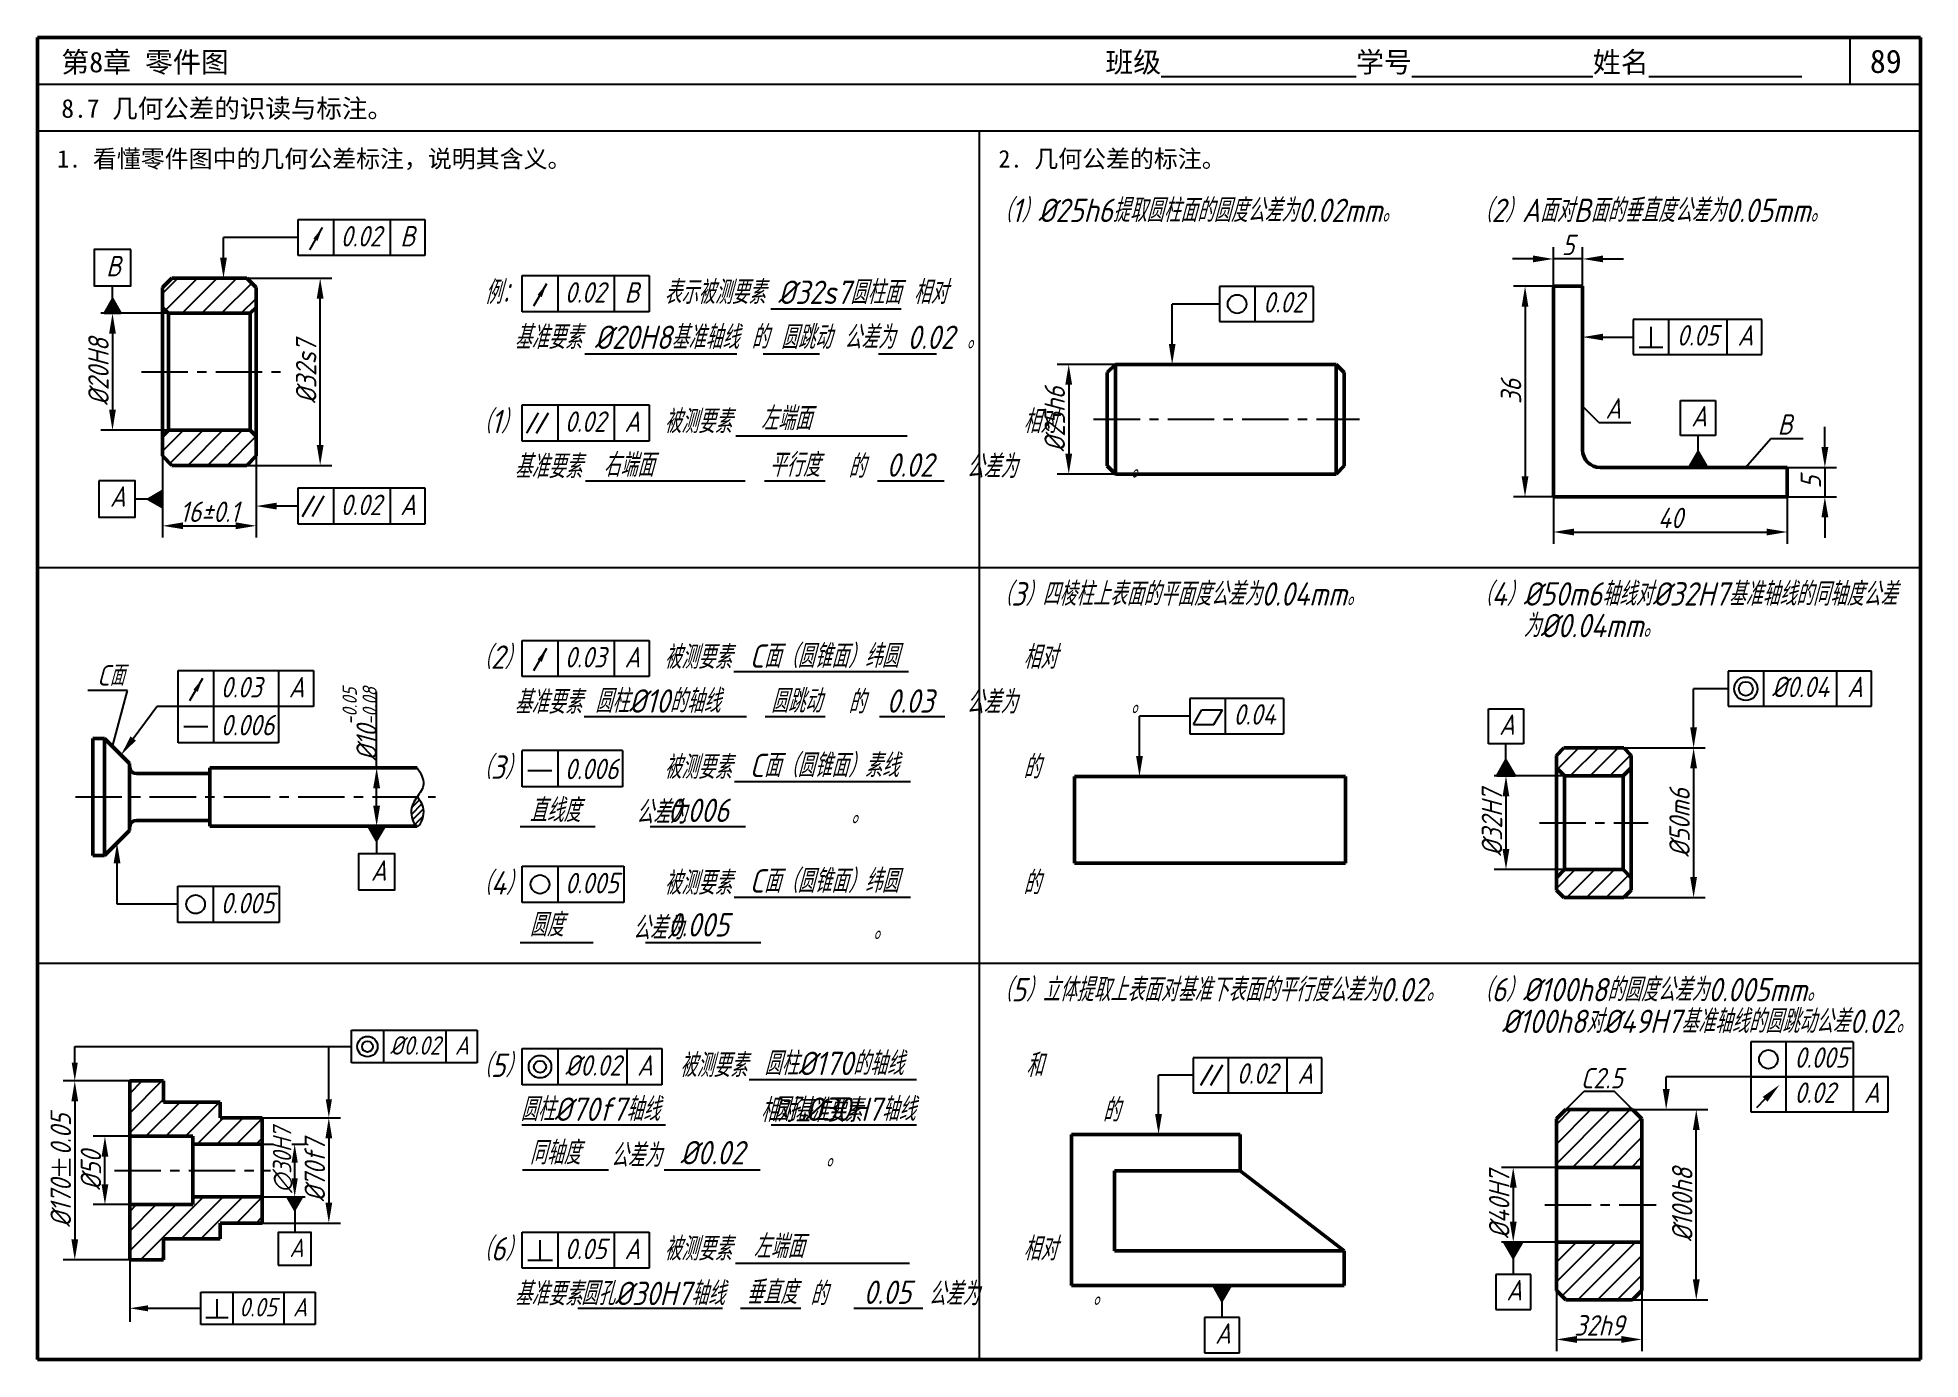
# Model space of a CAD drawing. Header units: millimetres. Extents: x 0 to 322, y 0 to 226.
import ezdxf

# ---------------------------------------------------------------- set-up
doc = ezdxf.new("R2010")
doc.units = ezdxf.units.MM
doc.header["$LTSCALE"] = 0.25
doc.header["$PDMODE"] = 33
doc.header["$PDSIZE"] = 1.5
doc.linetypes.add('CENTER', pattern=[50.8, 31.75, -6.35, 6.35, -6.35])
for name, color, linetype in [('点画线层', 7, 'CENTER'), ('答案', 1, 'Continuous'), ('细实线层', 7, 'Continuous')]:
    doc.layers.add(name, color=color, linetype=linetype)
doc.layers.add('粗实线层', color=7, linetype='Continuous', lineweight=50)
doc.styles.get("Standard").update_dxf_attribs({"font": 'gbeitc.shx', "height": 3.5, "bigfont": 'gbcbig.shx'})
doc.styles.add('宋体', font='SimSun.ttf', dxfattribs={"height": 3.5})
doc.dimstyles.new('ISO-25', dxfattribs={"dimtxt": 3.5, "dimasz": 3.5, "dimexe": 2, "dimexo": 0, "dimgap": 0.65, "dimtad": 1, "dimdec": 0, "dimdsep": 46, "dimtxsty": 'Standard', "dimcen": 0, "dimclrd": 256, "dimclre": 256, "dimclrt": 256, "dimadec": 0, "dimazin": 0, "dimtfac": 1, "dimtdec": 0, "dimtmove": 0, "dimatfit": 3, "dimfxl": 0, "dimlwd": -1, "dimlwe": -1, "dimarcsym": 0})

# ---------------------------------------------------------------- blocks, each defined once
blk = doc.blocks.new('*D0')
at = {"layer": 'Defpoints', "color": 0, "transparency": 16777216}
for p in [(184.32, 170.14), (176.35, 151.36), (184.32, 151.36)]:
    blk.add_point(p, dxfattribs=at)
at = {"layer": '细实线层', "transparency": 16777216}
for p, q in [((184.32, 170.14), (174.35, 170.14)), ((176.35, 166.64), (176.35, 154.86)), ((184.32, 151.36), (174.35, 151.36))]:
    blk.add_line(p, q, dxfattribs=at)
for points in [[(175.76, 166.64), (176.93, 166.64), (176.35, 170.14)], [(175.76, 154.86), (176.93, 154.86), (176.35, 151.36)]]:
    blk.add_solid(points, dxfattribs=at)
at = {"layer": '细实线层', "transparency": 16777216, "insert": (173.95, 160.75), "char_height": 3.5, "attachment_point": 5, "rotation": 90}
blk.add_mtext('%%c25h6', dxfattribs=at)
blk = doc.blocks.new('*D1')
at = {"layer": 'Defpoints', "color": 0, "transparency": 16777216}
for p in [(21.37, 154.47), (37.37, 154.47), (37.37, 142.53)]:
    blk.add_point(p, dxfattribs=at)
at = {"layer": '细实线层', "transparency": 16777216}
for p, q in [((21.37, 154.47), (21.37, 140.53)), ((37.37, 154.47), (37.37, 140.53)), ((24.87, 142.53), (33.87, 142.53))]:
    blk.add_line(p, q, dxfattribs=at)
for points in [[(24.87, 143.12), (24.87, 141.95), (21.37, 142.53)], [(33.87, 143.12), (33.87, 141.95), (37.37, 142.53)]]:
    blk.add_solid(points, dxfattribs=at)
at = {"layer": '细实线层', "transparency": 16777216, "insert": (29.37, 144.93), "char_height": 3.5, "attachment_point": 5}
blk.add_mtext('16%%p0.1', dxfattribs=at)
blk = doc.blocks.new('*D2')
at = {"layer": 'Defpoints', "color": 0, "transparency": 16777216}
for p in [(35.77, 184.87), (48.32, 184.87), (35.77, 152.87)]:
    blk.add_point(p, dxfattribs=at)
at = {"layer": '细实线层', "transparency": 16777216}
for p, q in [((35.77, 184.87), (50.32, 184.87)), ((48.32, 156.37), (48.32, 181.37)), ((35.77, 152.87), (50.32, 152.87))]:
    blk.add_line(p, q, dxfattribs=at)
for points in [[(47.73, 181.37), (48.9, 181.37), (48.32, 184.87)], [(47.73, 156.37), (48.9, 156.37), (48.32, 152.87)]]:
    blk.add_solid(points, dxfattribs=at)
at = {"layer": '细实线层', "transparency": 16777216, "insert": (45.92, 168.87), "char_height": 3.5, "attachment_point": 5, "rotation": 90}
blk.add_mtext('%%C32s7', dxfattribs=at)
blk = doc.blocks.new('*D3')
at = {"layer": 'Defpoints', "color": 0, "transparency": 16777216}
for p in [(22.37, 178.87), (12.8, 158.87), (22.37, 158.87)]:
    blk.add_point(p, dxfattribs=at)
at = {"layer": '细实线层', "transparency": 16777216}
for p, q in [((22.37, 178.87), (10.8, 178.87)), ((12.8, 175.37), (12.8, 162.37)), ((22.37, 158.87), (10.8, 158.87))]:
    blk.add_line(p, q, dxfattribs=at)
for points in [[(12.22, 175.37), (13.38, 175.37), (12.8, 178.87)], [(12.22, 162.37), (13.38, 162.37), (12.8, 158.87)]]:
    blk.add_solid(points, dxfattribs=at)
at = {"layer": '细实线层', "transparency": 16777216, "insert": (10.4, 168.87), "char_height": 3.5, "attachment_point": 5, "rotation": 90}
blk.add_mtext('%%C20H8', dxfattribs=at)
blk = doc.blocks.new('*D4')
at = {"transparency": 16777216}
for p, q in [((15.75, 38.15), (9.51, 38.15)), ((11.51, 29.95), (11.51, 34.65)), ((15.75, 26.45), (9.51, 26.45))]:
    blk.add_line(p, q, dxfattribs=at)
for points in [[(10.93, 34.65), (12.09, 34.65), (11.51, 38.15)], [(10.93, 29.95), (12.09, 29.95), (11.51, 26.45)]]:
    blk.add_solid(points, dxfattribs=at)
at = {"layer": 'Defpoints', "color": 0, "transparency": 16777216}
for p in [(11.51, 38.15), (15.75, 38.15), (15.75, 26.45)]:
    blk.add_point(p, dxfattribs=at)
at = {"transparency": 16777216, "insert": (9.11, 32.3), "char_height": 3.5, "attachment_point": 5, "rotation": 90}
blk.add_mtext('%%C50', dxfattribs=at)
blk = doc.blocks.new('*D5')
at = {"transparency": 16777216}
for p, q in [((15.75, 47.6), (4.35, 47.6)), ((6.35, 44.1), (6.35, 20.5)), ((15.75, 17), (4.35, 17))]:
    blk.add_line(p, q, dxfattribs=at)
for points in [[(5.77, 44.1), (6.93, 44.1), (6.35, 47.6)], [(5.77, 20.5), (6.93, 20.5), (6.35, 17)]]:
    blk.add_solid(points, dxfattribs=at)
at = {"layer": 'Defpoints', "color": 0, "transparency": 16777216}
for p in [(15.75, 47.6), (6.35, 17), (15.75, 17)]:
    blk.add_point(p, dxfattribs=at)
at = {"transparency": 16777216, "insert": (3.95, 32.3), "char_height": 3.5, "attachment_point": 5, "rotation": 90}
blk.add_mtext('%%C170{\\Ftxt|c0;\\H0.85714x;%%P}0.05', dxfattribs=at)
blk = doc.blocks.new('*D6')
at = {"transparency": 16777216}
for p, q in [((38.41, 41.3), (51.8, 41.3)), ((49.8, 37.8), (49.8, 26.8)), ((38.41, 23.3), (51.8, 23.3))]:
    blk.add_line(p, q, dxfattribs=at)
for points in [[(49.22, 37.8), (50.38, 37.8), (49.8, 41.3)], [(49.22, 26.8), (50.38, 26.8), (49.8, 23.3)]]:
    blk.add_solid(points, dxfattribs=at)
at = {"layer": 'Defpoints', "color": 0, "transparency": 16777216}
for p in [(38.41, 41.3), (38.41, 23.3), (49.8, 23.3)]:
    blk.add_point(p, dxfattribs=at)
at = {"transparency": 16777216, "insert": (47.4, 32.3), "char_height": 3.5, "attachment_point": 5, "rotation": 90}
blk.add_mtext('%%C70f7', dxfattribs=at)
blk = doc.blocks.new('*D7')
at = {"layer": 'Defpoints', "color": 0, "transparency": 16777216}
for p in [(259.24, 147.48), (299.24, 147.48), (299.24, 141.47)]:
    blk.add_point(p, dxfattribs=at)
at = {"layer": '细实线层', "transparency": 16777216}
for p, q in [((259.24, 147.48), (259.24, 139.47)), ((299.24, 147.48), (299.24, 139.47)), ((262.74, 141.47), (295.74, 141.47))]:
    blk.add_line(p, q, dxfattribs=at)
for points in [[(262.74, 142.05), (262.74, 140.89), (259.24, 141.47)], [(295.74, 142.05), (295.74, 140.89), (299.24, 141.47)]]:
    blk.add_solid(points, dxfattribs=at)
at = {"layer": '细实线层', "transparency": 16777216, "insert": (279.24, 143.87), "char_height": 3.5, "attachment_point": 5}
blk.add_mtext('40', dxfattribs=at)
blk = doc.blocks.new('*D8')
at = {"layer": 'Defpoints', "color": 0, "transparency": 16777216}
for p in [(259.24, 183.48), (254.39, 147.48), (259.24, 147.48)]:
    blk.add_point(p, dxfattribs=at)
at = {"layer": '细实线层', "transparency": 16777216}
for p, q in [((259.24, 183.48), (252.39, 183.48)), ((254.39, 179.98), (254.39, 150.98)), ((259.24, 147.48), (252.39, 147.48))]:
    blk.add_line(p, q, dxfattribs=at)
for points in [[(253.81, 179.98), (254.97, 179.98), (254.39, 183.48)], [(253.81, 150.98), (254.97, 150.98), (254.39, 147.48)]]:
    blk.add_solid(points, dxfattribs=at)
at = {"layer": '细实线层', "transparency": 16777216, "insert": (251.99, 165.48), "char_height": 3.5, "attachment_point": 5, "rotation": 90}
blk.add_mtext('36', dxfattribs=at)
blk = doc.blocks.new('*D9')
at = {"layer": 'Defpoints', "color": 0, "transparency": 16777216}
for p in [(259.24, 188.16), (259.24, 183.48), (264.24, 183.48)]:
    blk.add_point(p, dxfattribs=at)
at = {"layer": '细实线层', "transparency": 16777216}
for p, q in [((259.24, 183.48), (259.24, 190.16)), ((264.24, 183.48), (264.24, 190.16)), ((255.74, 188.16), (252.24, 188.16)), ((264.24, 188.16), (259.24, 188.16)), ((267.74, 188.16), (271.24, 188.16))]:
    blk.add_line(p, q, dxfattribs=at)
for points in [[(255.74, 188.75), (255.74, 187.58), (259.24, 188.16)], [(267.74, 188.75), (267.74, 187.58), (264.24, 188.16)]]:
    blk.add_solid(points, dxfattribs=at)
at = {"layer": '细实线层', "transparency": 16777216, "insert": (261.74, 190.56), "char_height": 3.5, "attachment_point": 5}
blk.add_mtext('5', dxfattribs=at)
blk = doc.blocks.new('*D10')
at = {"layer": 'Defpoints', "color": 0, "transparency": 16777216}
for p in [(299.24, 152.48), (299.24, 147.48), (305.67, 147.48)]:
    blk.add_point(p, dxfattribs=at)
at = {"layer": '细实线层', "transparency": 16777216}
for p, q in [((305.67, 155.98), (305.67, 159.48)), ((299.24, 152.48), (307.67, 152.48)), ((305.67, 152.48), (305.67, 147.48)), ((299.24, 147.48), (307.67, 147.48)), ((305.67, 143.98), (305.67, 140.48))]:
    blk.add_line(p, q, dxfattribs=at)
for points in [[(305.09, 155.98), (306.26, 155.98), (305.67, 152.48)], [(305.09, 143.98), (306.26, 143.98), (305.67, 147.48)]]:
    blk.add_solid(points, dxfattribs=at)
at = {"layer": '细实线层', "transparency": 16777216, "insert": (303.27, 149.98), "char_height": 3.5, "attachment_point": 5, "rotation": 90}
blk.add_mtext('5', dxfattribs=at)
blk = doc.blocks.new('*D11')
at = {"layer": 'Defpoints', "color": 0, "transparency": 16777216}
for p in [(261.15, 99.75), (251.13, 83.75), (261.15, 83.75)]:
    blk.add_point(p, dxfattribs=at)
at = {"layer": '细实线层', "transparency": 16777216}
for p, q in [((261.15, 99.75), (249.13, 99.75)), ((251.13, 96.25), (251.13, 87.25)), ((261.15, 83.75), (249.13, 83.75))]:
    blk.add_line(p, q, dxfattribs=at)
for points in [[(250.54, 96.25), (251.71, 96.25), (251.13, 99.75)], [(250.54, 87.25), (251.71, 87.25), (251.13, 83.75)]]:
    blk.add_solid(points, dxfattribs=at)
at = {"layer": '细实线层', "transparency": 16777216, "insert": (248.73, 91.75), "char_height": 3.5, "attachment_point": 5, "rotation": 90}
blk.add_mtext('%%C32H7', dxfattribs=at)
blk = doc.blocks.new('*D12')
at = {"layer": 'Defpoints', "color": 0, "transparency": 16777216}
for p in [(271.27, 104.55), (271.27, 78.95), (283.22, 78.95)]:
    blk.add_point(p, dxfattribs=at)
at = {"layer": '细实线层', "transparency": 16777216}
for p, q in [((271.27, 104.55), (285.22, 104.55)), ((283.22, 101.05), (283.22, 82.45)), ((271.27, 78.95), (285.22, 78.95))]:
    blk.add_line(p, q, dxfattribs=at)
for points in [[(282.64, 101.05), (283.8, 101.05), (283.22, 104.55)], [(282.64, 82.45), (283.8, 82.45), (283.22, 78.95)]]:
    blk.add_solid(points, dxfattribs=at)
at = {"layer": '细实线层', "transparency": 16777216, "insert": (280.82, 91.75), "char_height": 3.5, "attachment_point": 5, "rotation": 90}
blk.add_mtext('%%C50m6', dxfattribs=at)
blk = doc.blocks.new('*D13')
at = {"layer": 'Defpoints', "color": 0, "transparency": 16777216}
for p in [(260.39, 32.83), (252.37, 20.03), (260.39, 20.03)]:
    blk.add_point(p, dxfattribs=at)
at = {"layer": '细实线层', "transparency": 16777216}
for p, q in [((260.39, 32.83), (250.37, 32.83)), ((252.37, 29.33), (252.37, 23.53)), ((260.39, 20.03), (250.37, 20.03))]:
    blk.add_line(p, q, dxfattribs=at)
for points in [[(251.79, 29.33), (252.96, 29.33), (252.37, 32.83)], [(251.79, 23.53), (252.96, 23.53), (252.37, 20.03)]]:
    blk.add_solid(points, dxfattribs=at)
at = {"layer": '细实线层', "transparency": 16777216, "insert": (249.97, 26.43), "char_height": 3.5, "attachment_point": 5, "rotation": 90}
blk.add_mtext('%%C40H7', dxfattribs=at)
blk = doc.blocks.new('*D14')
at = {"layer": 'Defpoints', "color": 0, "transparency": 16777216}
for p in [(272.78, 42.7), (283.68, 42.7), (272.78, 10.16)]:
    blk.add_point(p, dxfattribs=at)
at = {"layer": '细实线层', "transparency": 16777216}
for p, q in [((272.78, 42.7), (285.68, 42.7)), ((283.68, 13.66), (283.68, 39.2)), ((272.78, 10.16), (285.68, 10.16))]:
    blk.add_line(p, q, dxfattribs=at)
for points in [[(283.09, 39.2), (284.26, 39.2), (283.68, 42.7)], [(283.09, 13.66), (284.26, 13.66), (283.68, 10.16)]]:
    blk.add_solid(points, dxfattribs=at)
at = {"layer": '细实线层', "transparency": 16777216, "insert": (281.28, 26.43), "char_height": 3.5, "attachment_point": 5, "rotation": 90}
blk.add_mtext('%%C100h8', dxfattribs=at)
blk = doc.blocks.new('*D15')
at = {"layer": 'Defpoints', "color": 0, "transparency": 16777216}
for p in [(259.75, 11.76), (274.38, 11.76), (274.38, 3.4)]:
    blk.add_point(p, dxfattribs=at)
at = {"layer": '细实线层', "transparency": 16777216}
for p, q in [((259.75, 11.76), (259.75, 1.4)), ((274.38, 11.76), (274.38, 1.4)), ((263.25, 3.4), (270.88, 3.4))]:
    blk.add_line(p, q, dxfattribs=at)
for points in [[(263.25, 3.99), (263.25, 2.82), (259.75, 3.4)], [(270.88, 3.99), (270.88, 2.82), (274.38, 3.4)]]:
    blk.add_solid(points, dxfattribs=at)
at = {"layer": '细实线层', "transparency": 16777216, "insert": (267.07, 5.8), "char_height": 3.5, "attachment_point": 5}
blk.add_mtext('32h9', dxfattribs=at)

msp = doc.modelspace()

# ---------------------------------------------------------------- hatches: boundary and pattern name
h = msp.add_hatch()
h.set_pattern_fill('ANSI31', color=256, scale=0.75, style=0)
h.set_pattern_definition([(45, (-36.336, 367.0172), (-1.683798, 1.683798), [])])
h.paths.add_polyline_path([(22.97, 184.87), (21.37, 183.27), (21.37, 179.87), (22.37, 178.87), (36.37, 178.87), (37.37, 179.87), (37.37, 183.27), (35.77, 184.87)])
h.paths.add_polyline_path([(22.37, 158.87), (21.37, 157.87), (21.37, 154.47), (22.97, 152.87), (35.77, 152.87), (37.37, 154.47), (37.37, 157.87), (36.37, 158.87)])
h = msp.add_hatch()
h.set_pattern_fill('ANSI31', color=256, scale=0.25, style=0)
h.set_pattern_definition([(45, (-20.20245, 360.38386), (-0.561266, 0.561266), [])])
edge = h.paths.add_edge_path()
edge.add_spline(control_points=[(64.91, 96.16), (64.34, 95.34), (63.39, 93.94), (64.93, 89.79), (66.61, 94.03), (65.48, 95.45), (64.91, 96.16)], knot_values=[5.450784, 5.450784, 5.450784, 5.450784, 8.337058, 10.857515, 13.606931, 16.343337, 16.343337, 16.343337, 16.343337], degree=3, periodic=0)
at = {"layer": '答案'}
h = msp.add_hatch(color=256, dxfattribs=at)
h.dxf.hatch_style = 1
h.paths.add_polyline_path([(285.58, 152.48), (282.4, 152.48), (283.99, 155.23)])
h = msp.add_hatch(color=256, dxfattribs=at)
h.dxf.hatch_style = 1
h.paths.add_polyline_path([(252.71, 99.75), (249.54, 99.75), (251.13, 102.5)])
h = msp.add_hatch(color=256, dxfattribs=at)
h.dxf.hatch_style = 1
h.paths.add_polyline_path([(253.96, 20.03), (250.78, 20.03), (252.37, 17.28)])
h = msp.add_hatch(color=256, dxfattribs=at)
h.dxf.hatch_style = 1
h.paths.add_polyline_path([(204.15, 12.63), (200.97, 12.63), (202.56, 9.88)])
at = {"layer": '细实线层'}
for points in [[(11.35, 178.87), (14.25, 178.87), (12.8, 181.38)], [(21.37, 145.65), (21.37, 148.56), (18.86, 147.1)], [(59.43, 91.16), (56.52, 91.16), (57.98, 88.64)], [(45.27, 27.8), (42.65, 27.8), (43.96, 25.53)]]:
    msp.add_hatch(color=256, dxfattribs=at).paths.add_polyline_path(points)
h = msp.add_hatch(dxfattribs=at)
h.set_pattern_fill('ANSI31', color=256, scale=0.75, style=0)
h.set_pattern_definition([(45, (-29.4629, 363.8073), (-1.683798, 1.683798), [])])
h.paths.add_polyline_path([(261.03, 104.55), (259.75, 103.27), (259.75, 101.15), (261.15, 99.75), (271.15, 99.75), (272.55, 101.15), (272.55, 103.27), (271.27, 104.55)])
h.paths.add_polyline_path([(261.15, 83.75), (259.75, 82.35), (259.75, 80.23), (261.03, 78.95), (271.27, 78.95), (272.55, 80.23), (272.55, 82.35), (271.15, 83.75)])
h = msp.add_hatch(dxfattribs=at)
h.set_pattern_fill('ANSI31', color=256, scale=0.75, style=0)
h.set_pattern_definition([(45, (-1, -1.5824), (-1.6838, 1.6838), [])])
h.paths.add_polyline_path([(31.22, 44), (21.51, 44), (21.51, 47.6), (15.75, 47.6), (15.75, 38.15), (26.55, 38.15), (26.55, 36.8), (38.41, 36.8), (38.41, 41.3), (31.22, 41.3)])
h.paths.add_polyline_path([(38.41, 27.8), (26.55, 27.8), (26.55, 26.45), (15.75, 26.45), (15.75, 17), (21.51, 17), (21.51, 20.6), (31.22, 20.6), (31.22, 23.3), (38.41, 23.3)])
h = msp.add_hatch(dxfattribs=at)
h.set_pattern_fill('ANSI31', color=256, scale=0.75, style=0)
h.set_pattern_definition([(45, (-22.1162, 361.1162), (-1.683798, 1.683798), [])])
h.paths.add_polyline_path([(274.38, 32.83), (274.38, 41.1), (272.78, 42.7), (261.35, 42.7), (259.75, 41.1), (259.75, 32.83)])
h.paths.add_polyline_path([(272.78, 10.16), (274.38, 11.76), (274.38, 20.03), (259.75, 20.03), (259.75, 11.76), (261.35, 10.16)])

# ---------------------------------------------------------------- linework, layer by layer
at = {"lineweight": 50}
for p, q in [((322, 226), (0, 226)), ((0, 226), (0, 0)), ((322, 0), (322, 226)), ((0, 0), (322, 0))]:
    msp.add_line(p, q, dxfattribs=at)
for p, q in [((310, 218), (310, 226)), ((322, 218), (0, 218)), ((322, 210), (0, 210)), ((161, 210), (161, 0)), ((46.53, 189.74), (48.73, 193.56)), ((84.88, 180.15), (87.09, 183.96)), ((125.42, 179.65), (147.71, 179.65)), ((93.6, 171.93), (119.56, 171.93)), ((124.07, 171.93), (133.7, 171.93)), ((143.83, 171.93), (153.75, 171.93)), ((83.66, 158.37), (85.68, 161.87)), ((85.34, 158.37), (87.36, 161.87)), ((119.39, 157.92), (148.73, 157.92)), ((93.71, 150.21), (121, 150.21)), ((124.29, 150.21), (134.7, 150.21)), ((143.65, 150.21), (155.02, 150.21)), ((45.31, 144.14), (47.33, 147.64)), ((46.99, 144.14), (49.01, 147.64)), ((322, 135.33), (0, 135.33)), ((84.88, 117.76), (87.09, 121.58)), ((26.04, 112.64), (28.24, 116.46)), ((119.06, 117.63), (148.96, 117.63)), ((15.37, 114.37), (8.6, 114.37)), ((12.82, 104.78), (15.37, 114.37)), ((57.98, 101.16), (57.98, 114.16)), ((16.35, 106.16), (20.41, 111.62)), ((24.03, 111.62), (20.41, 111.62)), ((93.49, 109.92), (121.23, 109.92)), ((124.4, 109.92), (134.71, 109.92)), ((143.98, 109.92), (155.15, 109.92)), ((25.01, 108.21), (29.1, 108.21)), ((83.86, 100.71), (87.95, 100.71)), ((57.98, 94.66), (57.98, 97.66)), ((119.17, 98.8), (149.3, 98.8)), ((82.51, 91.09), (95.36, 91.09)), ((104.74, 91.09), (121.06, 91.09)), ((13.58, 77.81), (13.58, 84.79)), ((119.13, 79.01), (149.31, 79.01)), ((82.51, 71.3), (95.03, 71.3)), ((103.98, 71.3), (123.66, 71.3)), ((322, 67.67), (0, 67.67)), ((6.35, 50.75), (6.35, 53.48)), ((6.35, 53.48), (53.67, 53.48)), ((49.8, 44.45), (49.8, 53.48)), ((121.67, 47.83), (150.31, 47.83)), ((82.83, 40.12), (107.4, 40.12)), ((125.43, 40.12), (150.31, 40.12)), ((38.41, 36.8), (40.36, 36.8)), ((43.48, 36.8), (45.76, 36.8)), ((43.96, 30.95), (43.96, 33.65)), ((82.92, 32.41), (97.61, 32.41)), ((107.18, 32.41), (123.55, 32.41)), ((38.41, 27.8), (45.76, 27.8)), ((15.75, 17), (15.75, 6.42)), ((119.34, 16.45), (149.1, 16.45)), ((18.9, 8.73), (27.93, 8.73)), ((92.38, 8.74), (117.13, 8.74)), ((120.23, 8.74), (130.52, 8.74)), ((139.59, 8.74), (151.42, 8.74))]:
    msp.add_line(p, q)
msp.add_spline([(64.91, 101.16), (65.99, 98.33), (64.91, 96.16), (63.89, 93.46), (64.91, 91.16), (66.04, 93.66), (64.91, 96.16)], degree=3)
for points in [[(15.88, 106.51), (16.81, 105.81), (14.26, 103.35)], [(57.39, 97.66), (58.56, 97.66), (57.98, 101.16)], [(57.39, 94.66), (58.56, 94.66), (57.98, 91.16)], [(12.99, 84.79), (14.16, 84.79), (13.58, 88.29)], [(5.82, 50.75), (6.87, 50.75), (6.35, 47.6)], [(49.28, 44.45), (50.33, 44.45), (49.8, 41.3)], [(43.44, 33.65), (44.49, 33.65), (43.96, 36.8)], [(43.44, 30.95), (44.49, 30.95), (43.96, 27.8)], [(18.9, 9.25), (18.9, 8.2), (15.75, 8.73)]]:
    msp.add_solid(points)
at = {"layer": '点画线层'}
for p, q in [((17.75, 168.87), (41.91, 168.87)), ((180.61, 160.75), (226.09, 160.75)), ((6.45, 96.16), (68.05, 96.16)), ((256.86, 91.75), (275.45, 91.75)), ((13.15, 32.3), (39.82, 32.3)), ((257.78, 26.43), (276.84, 26.43))]:
    msp.add_line(p, q, dxfattribs=at)
at = {"layer": '答案', "color": 1}
for p, q in [((194.04, 173.64), (194.04, 180.45)), ((267.74, 174.8), (272.91, 174.8)), ((283.22, 108.05), (283.22, 114.67)), ((188.45, 103.16), (188.45, 109.98)), ((191.71, 41.96), (191.71, 48.58)), ((278.53, 46.2), (278.53, 48.3)), ((295.43, 44.46), (293.95, 42.98))]:
    msp.add_line(p, q, dxfattribs=at)
at = {"layer": '答案'}
for p, q in [((202.15, 180.45), (194.04, 180.45)), ((218.15, 183.45), (202.15, 183.45)), ((202.15, 183.45), (202.15, 177.45)), ((208.15, 183.45), (208.15, 177.45)), ((218.15, 183.45), (218.15, 177.45)), ((202.15, 177.45), (218.15, 177.45)), ((294.91, 177.8), (272.91, 177.8)), ((272.91, 177.8), (272.91, 171.8)), ((278.91, 177.8), (278.91, 171.8)), ((288.91, 177.8), (288.91, 171.8)), ((294.91, 171.8), (294.91, 177.8)), ((275.91, 176.55), (275.91, 173.05)), ((272.91, 171.8), (294.91, 171.8)), ((273.89, 173.05), (277.93, 173.05)), ((280.99, 163.98), (286.99, 163.98)), ((280.99, 157.98), (280.99, 163.98)), ((286.99, 163.98), (286.99, 157.98)), ((286.99, 157.98), (280.99, 157.98)), ((283.99, 155.23), (283.99, 157.98)), ((282.4, 152.48), (283.99, 155.23)), ((283.99, 155.23), (285.58, 152.48)), ((282.4, 152.48), (285.58, 152.48)), ((313.65, 117.67), (289.15, 117.67)), ((289.15, 117.67), (289.15, 111.67)), ((295.15, 117.67), (295.15, 111.67)), ((307.65, 117.67), (307.65, 111.67)), ((313.65, 111.67), (313.65, 117.67)), ((213.08, 112.98), (197.08, 112.98)), ((197.08, 112.98), (197.08, 106.98)), ((203.08, 112.98), (203.08, 106.98)), ((213.08, 112.98), (213.08, 106.98)), ((289.15, 114.67), (283.22, 114.67)), ((197.08, 109.98), (188.45, 109.98)), ((197.67, 108.57), (199.12, 111.07)), ((199.12, 111.07), (202.62, 111.07)), ((201.17, 108.57), (202.62, 111.07)), ((248.13, 111.25), (254.13, 111.25)), ((248.13, 105.25), (248.13, 111.25)), ((254.13, 111.25), (254.13, 105.25)), ((289.15, 111.67), (313.65, 111.67)), ((197.08, 106.98), (213.08, 106.98)), ((197.67, 108.57), (201.17, 108.57)), ((254.13, 105.25), (248.13, 105.25)), ((251.13, 102.5), (251.13, 105.25)), ((249.54, 99.75), (251.13, 102.5)), ((251.13, 102.5), (252.71, 99.75)), ((249.54, 99.75), (252.71, 99.75)), ((219.64, 51.58), (197.64, 51.58)), ((197.64, 51.58), (197.64, 45.58)), ((203.64, 51.58), (203.64, 45.58)), ((213.64, 51.58), (213.64, 45.58)), ((219.64, 45.58), (219.64, 51.58)), ((310.52, 54.3), (293.02, 54.3)), ((293.02, 54.3), (293.02, 48.3)), ((299.02, 54.3), (299.02, 48.3)), ((310.52, 54.3), (310.52, 48.3)), ((197.64, 48.58), (191.71, 48.58)), ((200.93, 50.33), (198.91, 46.83)), ((202.63, 50.33), (200.61, 46.83)), ((197.64, 45.58), (219.64, 45.58)), ((293.02, 48.3), (278.53, 48.3)), ((293.02, 48.3), (310.52, 48.3)), ((316.52, 48.3), (293.02, 48.3)), ((293.02, 48.3), (293.02, 42.3)), ((299.02, 48.3), (299.02, 42.3)), ((310.52, 48.3), (310.52, 42.3)), ((316.52, 42.3), (316.52, 48.3)), ((293.02, 42.3), (316.52, 42.3)), ((250.78, 20.03), (252.37, 17.28)), ((250.78, 20.03), (253.96, 20.03)), ((252.37, 17.28), (253.96, 20.03)), ((252.37, 17.28), (252.37, 14.53)), ((255.37, 14.53), (249.37, 14.53)), ((249.37, 14.53), (249.37, 8.53)), ((255.37, 8.53), (255.37, 14.53)), ((200.97, 12.63), (202.56, 9.88)), ((200.97, 12.63), (204.15, 12.63)), ((202.56, 9.88), (204.15, 12.63)), ((202.56, 9.88), (202.56, 7.13)), ((205.56, 7.13), (199.56, 7.13)), ((199.56, 7.13), (199.56, 1.13)), ((205.56, 1.13), (205.56, 7.13)), ((249.37, 8.53), (255.37, 8.53)), ((199.56, 1.13), (205.56, 1.13))]:
    msp.add_line(p, q, dxfattribs=at)
for centre, radius in [((205.15, 180.45), 1.6), ((292.15, 114.67), 2), ((292.15, 114.67), 1.2), ((296.02, 51.3), 1.6)]:
    msp.add_circle(centre, radius, dxfattribs=at)
at = {"layer": '答案', "color": 1}
for points in [[(267.74, 174.22), (264.24, 174.8), (267.74, 175.38)], [(194.62, 173.64), (194.04, 170.14), (193.46, 173.64)], [(283.8, 108.05), (283.22, 104.55), (282.64, 108.05)], [(189.03, 103.16), (188.45, 99.66), (187.86, 103.16)], [(279.12, 46.2), (278.53, 42.7), (277.95, 46.2)], [(295.02, 44.87), (297.91, 46.93), (295.85, 44.05)], [(192.29, 41.96), (191.71, 38.46), (191.12, 41.96)]]:
    msp.add_solid(points, dxfattribs=at)
at = {"layer": '粗实线层'}
for p, q in [((21.37, 183.27), (22.97, 184.87)), ((35.77, 184.87), (22.97, 184.87)), ((35.77, 184.87), (37.37, 183.27)), ((21.37, 183.27), (21.37, 154.47)), ((37.37, 154.47), (37.37, 183.27)), ((259.24, 183.48), (259.24, 147.48)), ((259.24, 183.48), (264.24, 183.48)), ((264.24, 183.48), (264.24, 155.48)), ((21.37, 179.87), (22.37, 178.87)), ((22.37, 178.87), (36.37, 178.87)), ((22.37, 178.87), (22.37, 158.87)), ((37.37, 179.87), (36.37, 178.87)), ((36.37, 178.87), (36.37, 158.87)), ((182.92, 168.74), (184.32, 170.14)), ((182.92, 168.74), (182.92, 152.76)), ((184.32, 170.14), (222.06, 170.14)), ((184.32, 170.14), (184.32, 151.36)), ((222.06, 170.14), (223.46, 168.74)), ((222.06, 170.14), (222.06, 151.36)), ((223.46, 168.74), (223.46, 152.76)), ((22.37, 158.87), (21.37, 157.87)), ((22.37, 158.87), (36.37, 158.87)), ((36.37, 158.87), (37.37, 157.87)), ((22.97, 152.87), (21.37, 154.47)), ((22.97, 152.87), (35.77, 152.87)), ((35.77, 152.87), (37.37, 154.47)), ((182.92, 152.76), (184.32, 151.36)), ((184.32, 151.36), (222.06, 151.36)), ((222.06, 151.36), (223.46, 152.76)), ((267.24, 152.48), (299.24, 152.48)), ((299.24, 147.48), (299.24, 152.48)), ((259.24, 147.48), (299.24, 147.48)), ((9.45, 86.16), (9.45, 106.16)), ((9.45, 106.16), (11.45, 106.16)), ((11.45, 106.16), (11.45, 86.16)), ((11.45, 106.16), (15.71, 101.9)), ((259.75, 103.27), (261.03, 104.55)), ((259.75, 103.27), (259.75, 80.23)), ((271.27, 104.55), (261.03, 104.55)), ((271.27, 104.55), (272.55, 103.27)), ((272.55, 80.23), (272.55, 103.27)), ((15.71, 101.9), (15.71, 90.41)), ((16.96, 100.16), (29.45, 100.16)), ((29.45, 101.16), (64.91, 101.16)), ((29.45, 101.16), (29.45, 91.16)), ((259.75, 101.15), (261.15, 99.75)), ((272.55, 101.15), (271.15, 99.75)), ((177.31, 99.66), (223.69, 99.66)), ((177.31, 84.84), (177.31, 99.66)), ((223.69, 99.66), (223.69, 84.84)), ((261.15, 99.75), (271.15, 99.75)), ((261.15, 99.75), (261.15, 83.75)), ((271.15, 99.75), (271.15, 83.75)), ((11.45, 86.16), (15.71, 90.41)), ((16.96, 92.16), (29.45, 92.16)), ((29.45, 91.16), (64.91, 91.16)), ((11.45, 86.16), (9.45, 86.16)), ((223.69, 84.84), (177.31, 84.84)), ((261.15, 83.75), (259.75, 82.35)), ((261.15, 83.75), (271.15, 83.75)), ((271.15, 83.75), (272.55, 82.35)), ((261.03, 78.95), (259.75, 80.23)), ((261.03, 78.95), (271.27, 78.95)), ((271.27, 78.95), (272.55, 80.23)), ((15.75, 17), (15.75, 47.6)), ((15.75, 47.6), (21.51, 47.6)), ((21.51, 44), (21.51, 47.6)), ((21.51, 44), (31.22, 44)), ((31.22, 41.3), (31.22, 44)), ((259.75, 41.1), (261.35, 42.7)), ((272.78, 42.7), (261.35, 42.7)), ((272.78, 42.7), (274.38, 41.1)), ((31.22, 41.3), (38.41, 41.3)), ((38.41, 23.3), (38.41, 41.3)), ((259.75, 41.1), (259.75, 11.76)), ((274.38, 11.76), (274.38, 41.1)), ((15.75, 38.15), (26.55, 38.15)), ((26.55, 26.45), (26.55, 38.15)), ((26.55, 36.8), (38.41, 36.8)), ((205.66, 38.46), (176.83, 38.46)), ((176.83, 38.46), (176.83, 12.63)), ((205.66, 32.24), (205.66, 38.46)), ((184.18, 18.56), (184.18, 32.24)), ((184.18, 32.24), (205.66, 32.24)), ((205.66, 32.24), (223.46, 18.56)), ((259.75, 32.83), (274.38, 32.83)), ((15.75, 26.45), (26.55, 26.45)), ((26.55, 27.8), (38.41, 27.8)), ((31.22, 23.3), (38.41, 23.3)), ((31.22, 20.6), (31.22, 23.3)), ((21.51, 17), (21.51, 20.6)), ((21.51, 20.6), (31.22, 20.6)), ((259.75, 20.03), (274.38, 20.03)), ((15.75, 17), (21.51, 17)), ((223.46, 18.56), (184.18, 18.56)), ((223.46, 12.63), (223.46, 18.56)), ((176.83, 12.63), (223.46, 12.63)), ((259.75, 11.76), (261.35, 10.16)), ((272.78, 10.16), (261.35, 10.16)), ((274.38, 11.76), (272.78, 10.16))]:
    msp.add_line(p, q, dxfattribs=at)
for centre, radius, start, end in [((267.24, 155.48), 3, 180, 270), ((16.96, 101.41), 1.25, 180, 270), ((16.96, 90.91), 1.25, 90, 180)]:
    msp.add_arc(centre, radius, start, end, dxfattribs=at)
at = {"layer": '细实线层'}
for p, q in [((44.53, 188.73), (44.53, 194.92)), ((44.53, 194.92), (66.24, 194.92)), ((50.65, 188.73), (50.65, 194.92)), ((60.27, 194.92), (60.27, 188.73)), ((66.24, 194.92), (66.24, 188.73)), ((31.78, 188.07), (31.78, 191.82)), ((44.53, 191.82), (31.78, 191.82)), ((66.24, 188.73), (44.53, 188.73)), ((12.8, 181.38), (12.8, 183.57)), ((82.88, 179.13), (82.88, 185.32)), ((82.88, 185.32), (104.59, 185.32)), ((89, 179.13), (89, 185.32)), ((98.62, 185.32), (98.62, 179.13)), ((104.59, 185.32), (104.59, 179.13)), ((12.8, 181.38), (11.35, 178.87)), ((12.8, 181.38), (14.25, 178.87)), ((11.35, 178.87), (14.25, 178.87)), ((104.59, 179.13), (82.88, 179.13)), ((82.88, 157.03), (82.88, 163.23)), ((82.88, 163.23), (104.59, 163.23)), ((89, 157.03), (89, 163.23)), ((98.62, 163.23), (98.62, 157.03)), ((104.59, 163.23), (104.59, 157.03)), ((267.01, 160.21), (264.24, 162.98)), ((267.01, 160.21), (272.51, 160.21)), ((104.59, 157.03), (82.88, 157.03)), ((292.08, 152.48), (296.45, 157.47)), ((296.45, 157.47), (301.95, 157.47)), ((18.86, 147.1), (21.37, 148.56)), ((44.53, 142.8), (44.53, 149)), ((44.53, 149), (66.24, 149)), ((50.65, 142.8), (50.65, 149)), ((60.27, 149), (60.27, 142.8)), ((66.24, 149), (66.24, 142.8)), ((18.86, 147.1), (16.67, 147.1)), ((18.86, 147.1), (21.37, 145.65)), ((44.53, 145.9), (40.87, 145.9)), ((66.24, 142.8), (44.53, 142.8)), ((82.88, 116.75), (82.88, 122.94)), ((82.88, 122.94), (104.59, 122.94)), ((89, 116.75), (89, 122.94)), ((98.62, 122.94), (98.62, 116.75)), ((104.59, 122.94), (104.59, 116.75)), ((24.03, 105.42), (24.03, 117.81)), ((24.03, 117.81), (47.15, 117.81)), ((30.16, 105.42), (30.16, 117.81)), ((41.18, 117.81), (41.18, 105.42)), ((47.15, 117.81), (47.15, 111.62)), ((104.59, 116.75), (82.88, 116.75)), ((47.15, 111.62), (24.03, 111.62)), ((41.18, 105.42), (24.03, 105.42)), ((82.88, 97.92), (82.88, 104.11)), ((100.03, 104.11), (82.88, 104.11)), ((89, 97.92), (89, 104.11)), ((100.03, 104.11), (100.03, 97.92)), ((100.03, 97.92), (82.88, 97.92)), ((57.98, 88.64), (56.52, 91.16)), ((57.98, 88.64), (59.43, 91.16)), ((57.98, 88.64), (57.98, 86.45)), ((82.88, 78.12), (82.88, 84.32)), ((82.88, 84.32), (100.23, 84.32)), ((89, 78.12), (89, 84.32)), ((100.23, 84.32), (100.23, 78.12)), ((23.97, 74.71), (23.97, 80.9)), ((23.97, 80.9), (41.32, 80.9)), ((30.1, 74.71), (30.1, 80.9)), ((41.32, 80.9), (41.32, 74.71)), ((23.97, 77.81), (13.58, 77.81)), ((100.23, 78.12), (82.88, 78.12)), ((41.32, 74.71), (23.97, 74.71)), ((53.67, 50.69), (53.67, 56.27)), ((53.67, 56.27), (75.16, 56.27)), ((59.18, 50.69), (59.18, 56.27)), ((69.79, 56.27), (69.79, 50.69)), ((75.16, 56.27), (75.16, 50.69)), ((82.88, 46.95), (82.88, 53.14)), ((82.88, 53.14), (106.76, 53.14)), ((89, 46.95), (89, 53.14)), ((100.79, 53.14), (100.79, 46.95)), ((106.76, 53.14), (106.76, 46.95)), ((75.16, 50.69), (53.67, 50.69)), ((106.76, 46.95), (82.88, 46.95)), ((261.35, 42.7), (264.49, 45.84)), ((264.49, 45.84), (269.64, 45.84)), ((272.78, 42.7), (269.64, 45.84)), ((43.96, 25.53), (42.65, 27.8)), ((42.65, 27.8), (45.27, 27.8)), ((43.96, 25.53), (45.27, 27.8)), ((43.96, 25.53), (43.96, 21.67)), ((82.88, 15.57), (82.88, 21.76)), ((82.88, 21.76), (104.59, 21.76)), ((85.93, 16.93), (85.93, 20.4)), ((89, 15.57), (89, 21.76)), ((98.62, 21.76), (98.62, 15.57)), ((104.59, 21.76), (104.59, 15.57)), ((83.81, 16.93), (88.06, 16.93)), ((104.59, 15.57), (82.88, 15.57)), ((27.93, 5.94), (27.93, 11.51)), ((27.93, 11.51), (47.47, 11.51)), ((30.68, 7.17), (30.68, 10.29)), ((33.45, 5.94), (33.45, 11.51)), ((42.1, 11.51), (42.1, 5.94)), ((47.47, 11.51), (47.47, 5.94)), ((28.77, 7.17), (32.59, 7.17)), ((47.47, 5.94), (27.93, 5.94))]:
    msp.add_line(p, q, dxfattribs=at)
for points in [[(15.92, 189.75), (9.68, 189.75), (9.68, 183.57), (15.92, 183.57)], [(10.49, 150.22), (10.49, 143.99), (16.67, 143.99), (16.67, 150.22)], [(54.86, 80.27), (61.09, 80.27), (61.09, 86.45), (54.86, 86.45)], [(41.16, 16.11), (46.77, 16.11), (46.77, 21.67), (41.16, 21.67)]]:
    msp.add_lwpolyline(points, close=True, dxfattribs=at)
for centre, radius in [((85.92, 81.22), 1.6), ((27.02, 77.81), 1.6), ((56.41, 53.48), 1.74), ((56.41, 53.48), 0.93), ((85.92, 50.04), 1.93), ((85.92, 50.04), 1.03)]:
    msp.add_circle(centre, radius, dxfattribs=at)
for points in [[(47.86, 191.24), (47.16, 191.65), (48.73, 193.56)], [(31.2, 188.37), (32.36, 188.37), (31.78, 184.87)], [(86.22, 181.64), (85.51, 182.05), (87.09, 183.96)], [(40.87, 146.48), (40.87, 145.32), (37.37, 145.9)], [(86.22, 119.26), (85.51, 119.67), (87.09, 121.58)], [(27.37, 114.13), (26.66, 114.54), (28.24, 116.46)]]:
    msp.add_solid(points, dxfattribs=at)

# ---------------------------------------------------------------- texts
at = {"style": '宋体'}
for s, height, p in [('第8章 零件图', 3.5, (4.05, 220.07)), ('班级%%U              %%U学号%%U             %%U姓名%%U           ', 3.5, (182.61, 220.07)), ('89', 4, (313.37, 219.96)), ('8.7 几何公差的识读与标注。', 3.2, (4.05, 212.3)), ('1. 看懂零件图中的几何公差标注，说明其含义。', 3, (3.33, 203.79)), ('2. 几何公差的标注。', 3, (164.33, 203.79))]:
    msp.add_text(s, height=height, dxfattribs=at).set_placement(p)
for s, height, p in [('（1）%%C25h6提取圆柱面的圆度公差为0.02mm。', 4, (163.65, 194.47)), ('（2）A面对B面的垂直度公差为0.05mm。', 4, (245.77, 194.47)), ('例：', 4, (76.44, 180.46)), ('表示被测要素 %%C32s7圆柱面 相对', 4, (107.15, 180.46)), ('基准要素 %%C20H8基准轴线 的 圆跳动 公差为 0.02 。', 4, (81.55, 172.77)), ('（1）', 4, (74.62, 158.37)), ('被测要素                       相对', 4, (107.15, 158.37)), ('基准要素                     的        公差为         。', 4, (81.55, 150.67)), ('（3）四棱柱上表面的平面度公差为0.04mm。', 4, (163.65, 128.88)), ('（4）%%C50m6轴线对%%C32H7基准轴线的同轴度公差', 4, (245.77, 128.88)), ('为%%C0.04mm。', 4, (254.12, 123.47)), ('（2）', 4, (74.62, 118.08)), ('被测要素                       相对', 4, (107.15, 118.08)), ('C面', 3.5, (10.15, 115.21)), ('基准要素                     的        公差为         。', 4, (81.55, 110.39)), ('（3）', 4, (74.62, 99.26)), ('被测要素                       的', 4, (107.15, 99.26)), ('        公差为             。', 4, (84.97, 91.56)), ('（4）', 4, (74.62, 79.46)), ('被测要素                       的', 4, (107.15, 79.46)), ('        公差为               。', 4, (84.42, 71.77)), ('（5）立体提取上表面对基准下表面的平行度公差为0.02。', 4, (163.65, 61.21)), ('（6）%%C100h8的圆度公差为0.005mm。', 4, (245.77, 61.21)), ('%%C100h8对%%C49H7基准轴线的圆跳动公差0.02。', 4, (250.41, 55.8)), ('（5）', 4, (74.62, 48.28)), ('被测要素                      和', 4, (109.79, 48.28)), ('                   相对基准要素                   的', 4, (82.43, 40.59)), ('公差为             。', 4, (98, 32.88)), ('（6）', 4, (74.62, 16.9)), ('被测要素                       相对', 4, (107.15, 16.9)), ('基准要素                  的        公差为         。', 4, (81.55, 9.21))]:
    msp.add_text(s, height=height).set_placement(p)
msp.add_text('∅30H7', height=3.15, rotation=90).set_placement((43.38, 28.48))
at = {"insert": (55.08, 108.64), "char_height": 3.5, "attachment_point": 5, "rotation": 90}
msp.add_mtext('%%C10{\\H0.7x;\\S-0.05^ -0.08;}', dxfattribs=at)
at = {"layer": '答案'}
for s, height, p in [('0.02', 3.5, (209.58, 179)), ('0.05', 3.5, (280.34, 173.35)), ('A', 3.5, (290.74, 173.35)), ('左端面', 4, (123.69, 158.89)), ('A', 3.5, (282.81, 159.51)), ('右端面', 4, (96.74, 150.93)), ('平行度', 4, (125.09, 150.93)), ('0.02', 4, (145.18, 150.93)), ('C面（圆锥面）纬圆', 4, (121.74, 118.26)), ('%%C0.04', 3.5, (296.58, 113.23)), ('A', 3.5, (309.48, 113.23)), ('圆柱%%C10的轴线', 4, (95.33, 110.57)), ('圆跳动', 4, (125.41, 110.57)), ('0.03', 4, (145.18, 110.57)), ('0.04', 3.5, (204.5, 108.53)), ('A', 3.5, (249.95, 106.78)), ('C面（圆锥面）素线', 4, (121.74, 99.56)), ('直线度', 4, (84.14, 91.88)), ('0.006', 4, (107.75, 91.88)), ('C面（圆锥面）纬圆', 4, (121.74, 79.81)), ('圆度', 4, (84.14, 72.3)), ('0.005', 4, (107.75, 72.3)), ('圆柱%%C170的轴线', 4, (124.28, 48.6)), ('0.005', 3.5, (300.45, 49.85)), ('0.02', 3.5, (205.06, 47.13)), ('A', 3.5, (215.46, 47.13)), ('圆柱%%C70f7轴线', 4, (82.59, 40.77)), ('圆孔%%C30H7轴线', 4, (125.53, 40.77)), ('0.02', 3.5, (300.45, 43.85)), ('A', 3.5, (312.35, 43.85)), ('同轴度', 4, (84.14, 33.33)), ('%%C0.02', 4, (109.89, 33.33)), ('左端面', 4, (122.44, 17.31)), ('圆孔%%C30H7轴线', 4, (92.93, 9.27)), ('垂直度', 4, (121.19, 9.48)), ('0.05', 4, (141.24, 9.48)), ('A', 3.5, (251.2, 10.08)), ('A', 3.5, (201.39, 2.68))]:
    msp.add_text(s, height=height, dxfattribs=at).set_placement(p)
at = {"layer": '细实线层'}
for s, height, p in [('0.02', 3.5, (51.79, 190.29)), ('B', 3.5, (62.01, 190.29)), ('B', 3.5, (11.71, 185.18)), ('0.02', 3.5, (90.14, 180.69)), ('B', 3.5, (100.36, 180.69)), ('A', 3.5, (268.14, 160.86)), ('0.02', 3.5, (90.14, 158.59)), ('A', 3.5, (100.36, 158.59)), ('B', 3.5, (297.58, 158.11)), ('A', 3.5, (12.36, 145.79)), ('0.02', 3.5, (51.79, 144.36)), ('A', 3.5, (62.01, 144.36)), ('0.03', 3.5, (90.14, 118.31)), ('A', 3.5, (100.36, 118.31)), ('0.03', 3.5, (31.29, 113.18)), ('A', 3.5, (42.93, 113.18)), ('0.006', 3.5, (31.29, 106.7)), ('0.006', 3.5, (90.14, 99.2)), ('A', 3.5, (56.99, 81.83)), ('0.005', 3.5, (90.19, 79.69)), ('0.005', 3.5, (31.29, 76.27)), ('%%C0.02', 3.15, (60.25, 52.1)), ('A', 3.15, (71.36, 52.1)), ('%%C0.02', 3.5, (90.19, 48.51)), ('A', 3.5, (102.53, 48.51)), ('C2.5', 3.5, (263.9, 46.33)), ('A', 3.15, (43.07, 17.51)), ('0.05', 3.5, (90.14, 17.13)), ('A', 3.5, (100.36, 17.13)), ('0.05', 3.15, (34.47, 7.34)), ('A', 3.15, (43.67, 7.34))]:
    msp.add_text(s, height=height, dxfattribs=at).set_placement(p)

# ---------------------------------------------------------------- dimensions: what is measured, and where the dimension line sits
for base, p1, p2, text, picture, middle in [((6.35, 17), (15.75, 47.6), (15.75, 17), '%%C170{\\Ftxt|c0;\\H0.85714x;%%P}0.05', '*D5', (3.95, 32.3)), ((49.8, 23.3), (38.41, 41.3), (38.41, 23.3), '%%C70f7', '*D6', (47.4, 32.3)), ((11.51, 38.15), (15.75, 26.45), (15.75, 38.15), '%%C50', '*D4', (9.11, 32.3))]:
    dim = msp.add_linear_dim(base=base, p1=p1, p2=p2, angle=90, text=text, dimstyle='ISO-25')
    dim.commit()
    dim.dimension.update_dxf_attribs({"geometry": picture, "text_midpoint": middle})
for base, p1, p2, picture, middle in [((259.24, 188.16), (264.24, 183.48), (259.24, 183.48), '*D9', (261.74, 190.56)), ((299.24, 141.47), (259.24, 147.48), (299.24, 147.48), '*D7', (279.24, 143.87))]:
    dim = msp.add_linear_dim(base=base, p1=p1, p2=p2, dimstyle='ISO-25', dxfattribs=at)
    dim.commit()
    dim.dimension.update_dxf_attribs({"geometry": picture, "text_midpoint": middle})
for base, p1, p2, text, picture, middle in [((48.32, 184.87), (35.77, 152.87), (35.77, 184.87), '%%C32s7', '*D2', (45.92, 168.87)), ((12.8, 158.87), (22.37, 178.87), (22.37, 158.87), '%%C20H8', '*D3', (10.4, 168.87)), ((176.35, 151.36), (184.32, 170.14), (184.32, 151.36), '%%c25h6', '*D0', (173.95, 160.75)), ((283.22, 78.95), (271.27, 104.55), (271.27, 78.95), '%%C50m6', '*D12', (280.82, 91.75)), ((251.13, 83.75), (261.15, 99.75), (261.15, 83.75), '%%C32H7', '*D11', (248.73, 91.75)), ((283.68, 42.7), (272.78, 10.16), (272.78, 42.7), '%%C100h8', '*D14', (281.28, 26.43)), ((252.37, 20.03), (260.39, 32.83), (260.39, 20.03), '%%C40H7', '*D13', (249.97, 26.43))]:
    dim = msp.add_linear_dim(base=base, p1=p1, p2=p2, angle=90, text=text, dimstyle='ISO-25', dxfattribs=at)
    dim.commit()
    dim.dimension.update_dxf_attribs({"geometry": picture, "text_midpoint": middle})
for base, p1, p2, picture, middle in [((254.39, 147.48), (259.24, 183.48), (259.24, 147.48), '*D8', (251.99, 165.48)), ((305.67, 147.48), (299.24, 152.48), (299.24, 147.48), '*D10', (303.27, 149.98))]:
    dim = msp.add_linear_dim(base=base, p1=p1, p2=p2, angle=90, dimstyle='ISO-25', dxfattribs=at)
    dim.commit()
    dim.dimension.update_dxf_attribs({"geometry": picture, "text_midpoint": middle})
for base, p1, p2, text, picture, middle in [((37.37, 142.53), (21.37, 154.47), (37.37, 154.47), '16%%p0.1', '*D1', (29.37, 144.93)), ((274.38, 3.4), (259.75, 11.76), (274.38, 11.76), '32h9', '*D15', (267.07, 5.8))]:
    dim = msp.add_linear_dim(base=base, p1=p1, p2=p2, text=text, dimstyle='ISO-25', dxfattribs=at)
    dim.commit()
    dim.dimension.update_dxf_attribs({"geometry": picture, "text_midpoint": middle})

doc.saveas('drawing.dxf')
